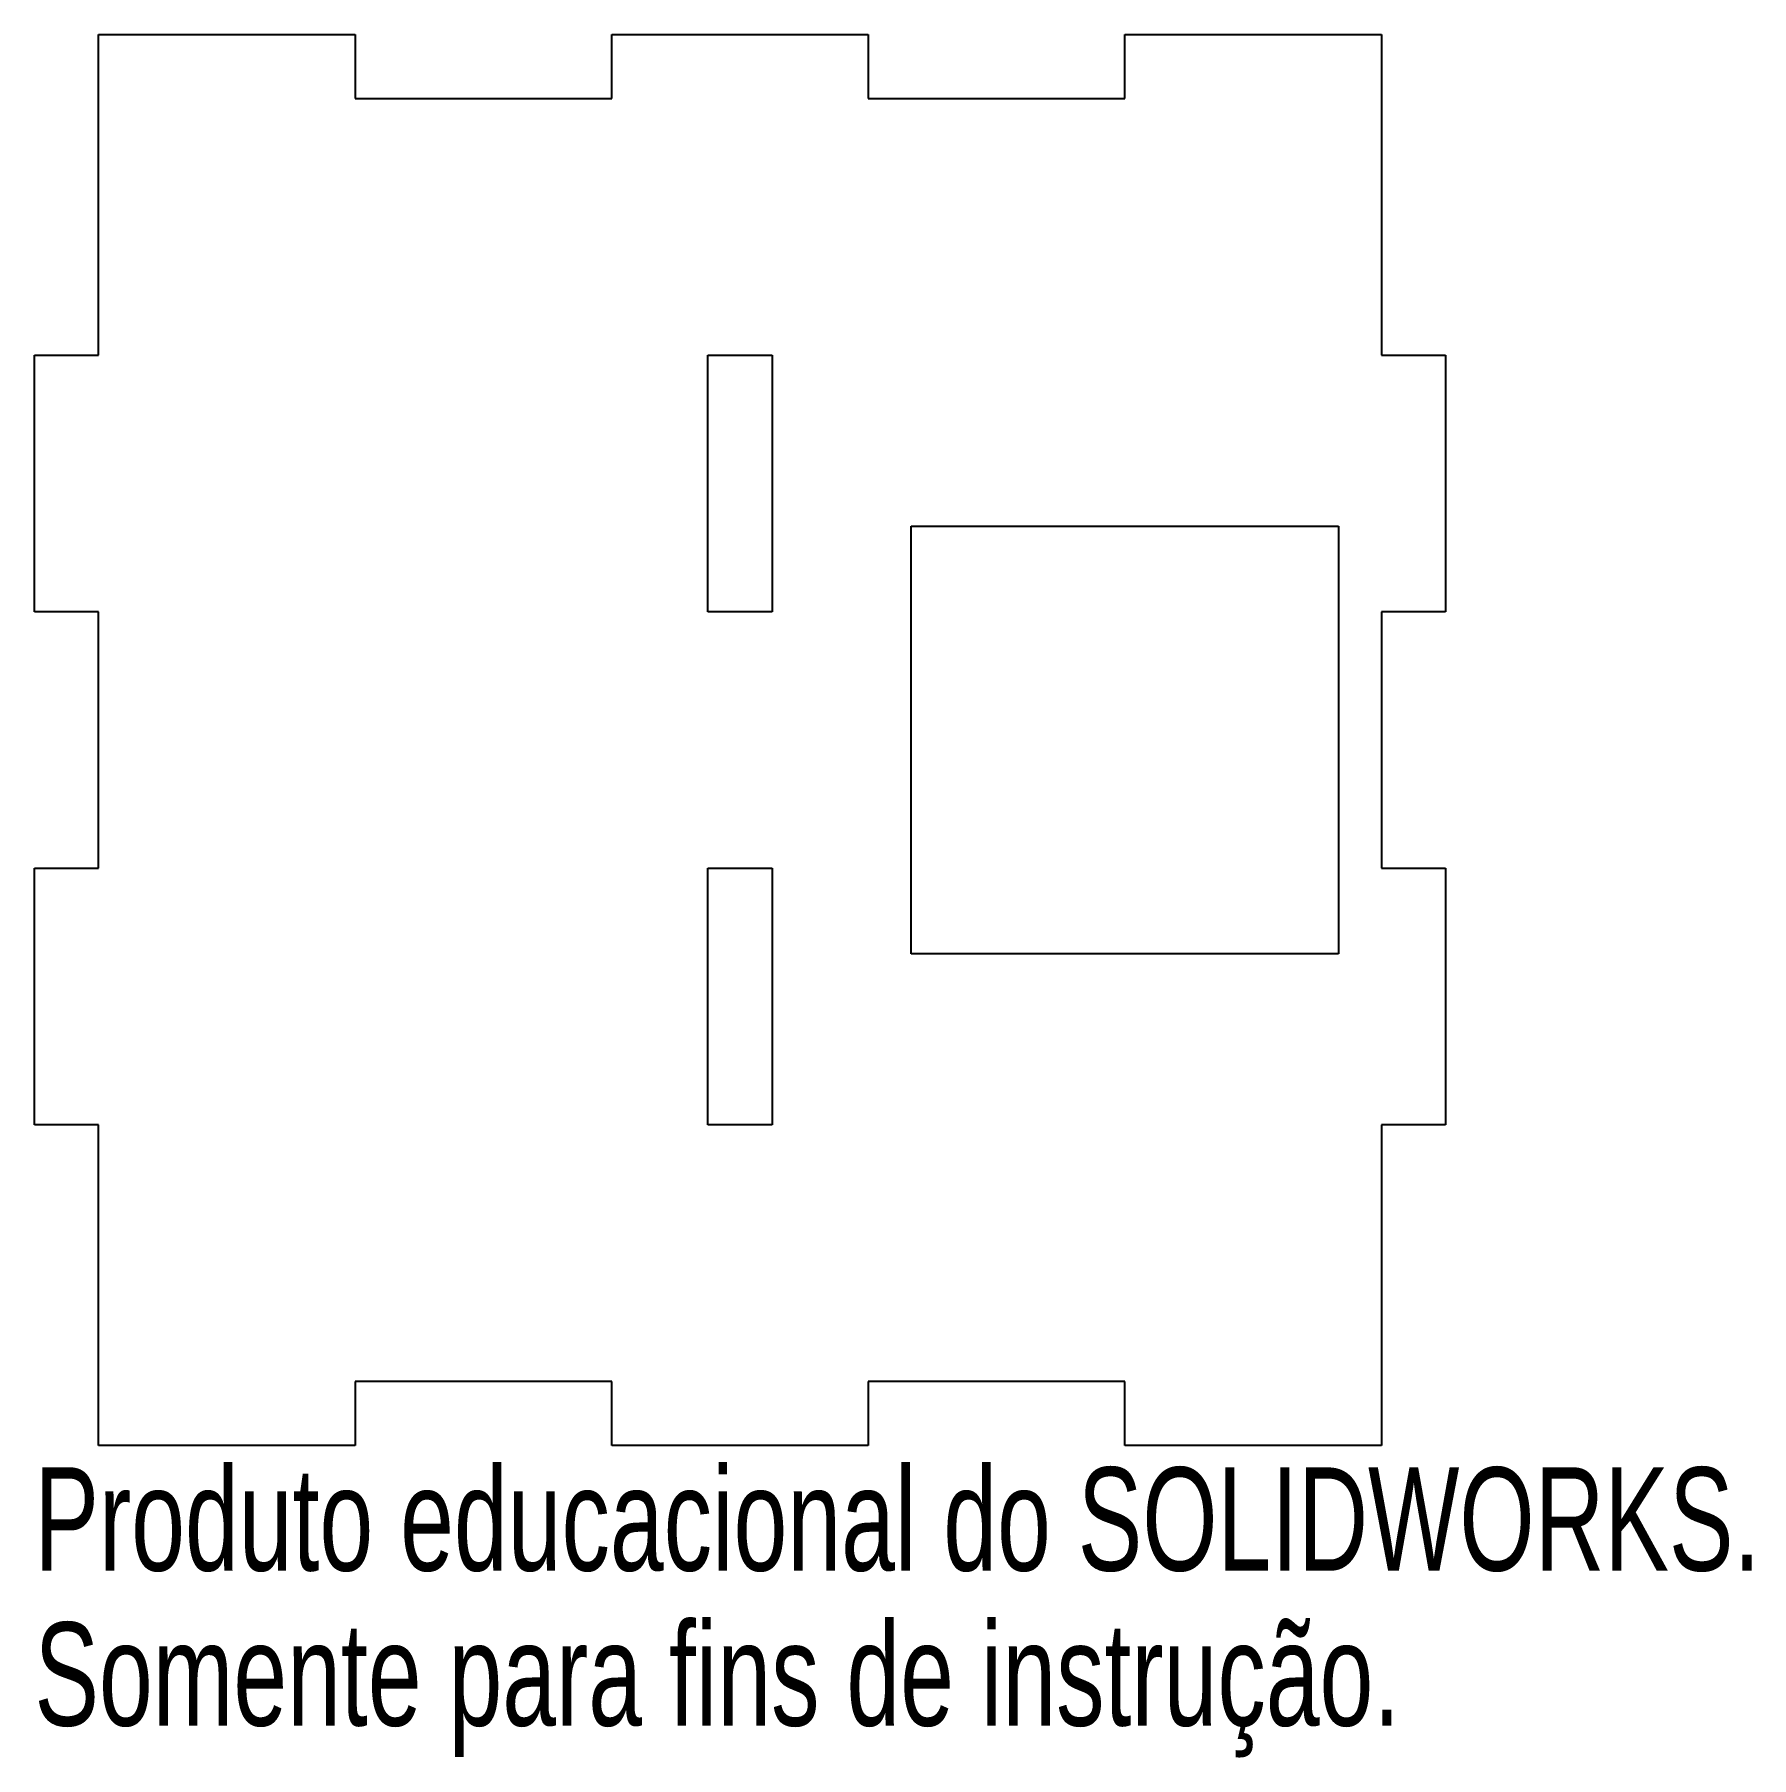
# Model space of a CAD drawing. Header units: millimetres. Extents: x -34.2 to 46.1, y -52.1 to 28.5.
import ezdxf

# ---------------------------------------------------------------- set-up
doc = ezdxf.new("R2010")
doc.units = ezdxf.units.MM
doc.styles.add('SLDTEXTSTYLE0', font='TXT', dxfattribs={"width": 0.7})

msp = doc.modelspace()

# ---------------------------------------------------------------- linework, layer by layer
at = {"color": 7, "linetype": 'Continuous', "lineweight": 25}
for p, q in [((-31.217, 13.483), (-31.217, 28.483)), ((-31.217, 28.483), (-19.217, 28.483)), ((-19.217, 28.483), (-19.217, 25.483)), ((-7.217, 25.483), (-7.217, 28.483)), ((-7.217, 28.483), (4.783, 28.483)), ((4.783, 28.483), (4.783, 25.483)), ((16.783, 25.483), (16.783, 28.483)), ((16.783, 28.483), (28.783, 28.483)), ((28.783, 28.483), (28.783, 13.483)), ((-19.217, 25.483), (-7.217, 25.483)), ((4.783, 25.483), (16.783, 25.483)), ((-34.217, 1.483), (-34.217, 13.483)), ((-34.217, 13.483), (-31.217, 13.483)), ((-2.717, 1.483), (-2.717, 13.483)), ((-2.717, 13.483), (0.283, 13.483)), ((0.283, 13.483), (0.283, 1.483)), ((28.783, 13.483), (31.783, 13.483)), ((31.783, 13.483), (31.783, 1.483)), ((6.783, -14.517), (6.783, 5.483)), ((6.783, 5.483), (26.783, 5.483)), ((26.783, 5.483), (26.783, -14.517)), ((-31.217, 1.483), (-34.217, 1.483)), ((-31.217, -10.517), (-31.217, 1.483)), ((0.283, 1.483), (-2.717, 1.483)), ((31.783, 1.483), (28.783, 1.483)), ((28.783, 1.483), (28.783, -10.517)), ((-34.217, -22.517), (-34.217, -10.517)), ((-34.217, -10.517), (-31.217, -10.517)), ((-2.717, -22.517), (-2.717, -10.517)), ((-2.717, -10.517), (0.283, -10.517)), ((0.283, -10.517), (0.283, -22.517)), ((28.783, -10.517), (31.783, -10.517)), ((31.783, -10.517), (31.783, -22.517)), ((26.783, -14.517), (6.783, -14.517)), ((-31.217, -22.517), (-34.217, -22.517)), ((-31.217, -37.517), (-31.217, -22.517)), ((0.283, -22.517), (-2.717, -22.517)), ((31.783, -22.517), (28.783, -22.517)), ((28.783, -22.517), (28.783, -37.517)), ((-7.217, -34.517), (-19.217, -34.517)), ((-19.217, -34.517), (-19.217, -37.517)), ((-7.217, -37.517), (-7.217, -34.517)), ((16.783, -34.517), (4.783, -34.517)), ((4.783, -34.517), (4.783, -37.517)), ((16.783, -37.517), (16.783, -34.517)), ((-19.217, -37.517), (-31.217, -37.517)), ((4.783, -37.517), (-7.217, -37.517)), ((28.783, -37.517), (16.783, -37.517))]:
    msp.add_line(p, q, dxfattribs=at)

# ---------------------------------------------------------------- texts
at = {"color": 7, "linetype": 'Continuous', "char_height": 4.83362, "attachment_point": 1, "style": 'SLDTEXTSTYLE0'}
for s, insert in [('Produto educacional do SOLIDWORKS.', (-34.217, -38.537)), ('Somente para fins de instrução.', (-34.217, -45.787))]:
    msp.add_mtext(s, dxfattribs=dict(at, insert=insert))

doc.saveas('drawing.dxf')
